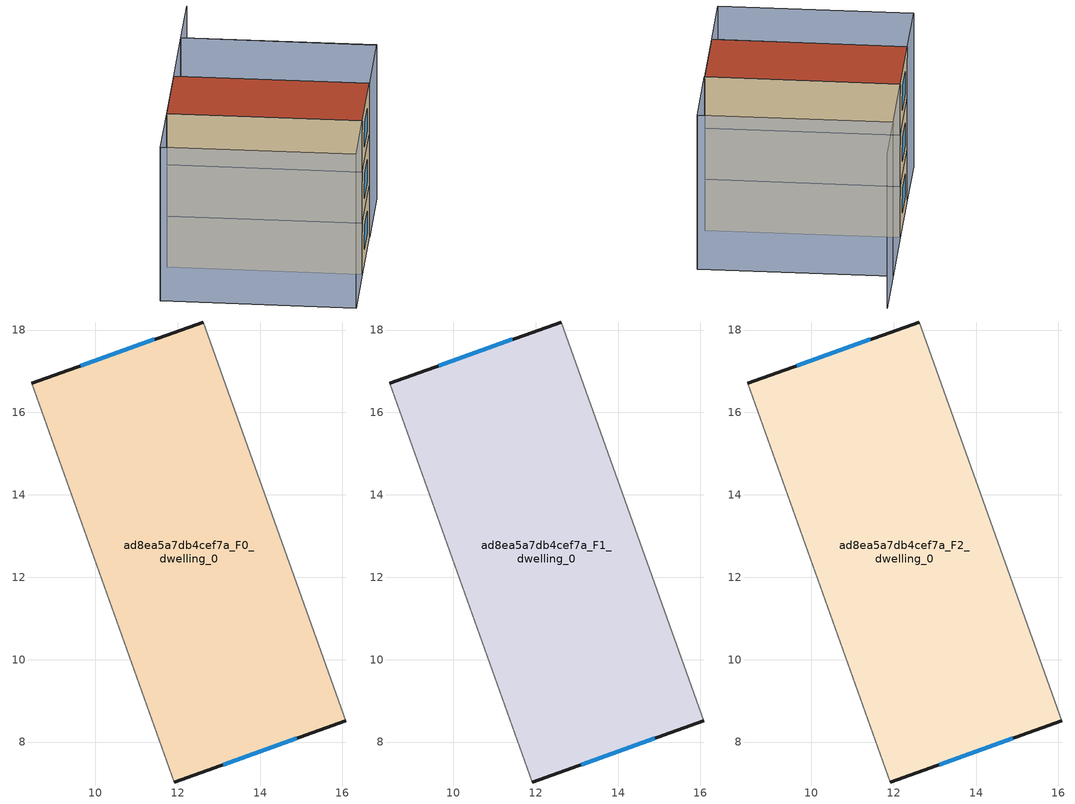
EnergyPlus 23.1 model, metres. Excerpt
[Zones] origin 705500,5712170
ad8ea5a7db4cef7a_F0_dwelling_0
 floor ground (EU_floor_Construction): 12.62,18.2 16.08,8.51 11.92,7.03 8.46,16.71 z0
 wall outside (EU_wall_Construction): 12.62,18.2 8.46,16.71 / 11.92,7.03 16.08,8.51 z0:3
 wall adiabatic (EU_wall_Construction): 16.08,8.51 12.62,18.2 / 8.46,16.71 11.92,7.03 z0:3
 window (EU_Window_Construction): 11.43,17.77 9.64,17.14 / 13.11,7.45 14.89,8.09 z0.85:2.15
ad8ea5a7db4cef7a_F1_dwelling_0
 floor to ad8ea5a7db4cef7a_F0_dwelling_0 (EU_floor_Construction): 12.62,18.2 16.08,8.51 11.92,7.03 8.46,16.71 z3
 wall outside (EU_wall_Construction): 12.62,18.2 8.46,16.71 / 11.92,7.03 16.08,8.51 z3:6
 wall adiabatic (EU_wall_Construction): 16.08,8.51 12.62,18.2 / 8.46,16.71 11.92,7.03 z3:6
 window (EU_Window_Construction): 11.43,17.77 9.64,17.14 / 13.11,7.45 14.89,8.09 z3.85:5.15
ad8ea5a7db4cef7a_F2_dwelling_0
 floor to ad8ea5a7db4cef7a_F1_dwelling_0 (EU_floor_Construction): 12.62,18.2 16.08,8.51 11.92,7.03 8.46,16.71 z6
 wall outside (EU_wall_Construction): 12.62,18.2 8.46,16.71 / 11.92,7.03 16.08,8.51 z6:9
 wall adiabatic (EU_wall_Construction): 16.08,8.51 12.62,18.2 / 8.46,16.71 11.92,7.03 z6:9
 window (EU_Window_Construction): 11.43,17.77 9.64,17.14 / 13.11,7.45 14.89,8.09 z6.85:8.15
 roof outside (EU_roof_Construction): 16.08,8.51 12.62,18.2 8.46,16.71 11.92,7.03 z9
shading: 8.22,5.71 4.75,15.39 / 4.75,15.39 8.46,16.72 / 8.46,16.72 11.92,7.03 / 11.92,7.03 8.22,5.71 / 16.08,8.5 12.62,18.2 / 12.62,18.2 16.87,19.72 / 16.87,19.72 20.33,10.02 / 20.33,10.02 16.08,8.5 / 20.33,10.02 16.87,19.7 / 16.87,19.7 20.4,20.96 z0:9
[Building]
EU S2 Campaign: North Axis=0; Terrain=City; Solar Distribution=FullExterior
[Site:Location]
London: Latitude=51.5; Longitude=-0.5; Time Zone=0; Elevation=25
[SizingPeriod:WeatherFileDays]
AnnualSizingPeriod: Begin Month=1; Begin Day of Month=1; End Month=12; End Day of Month=31; Day of Week for Start Day=Monday; Use Weather File Daylight Saving Period=No; Use Weather File Rain and Snow Indicators=No
[MATERIAL]
EU_InternalMass_Material: Roughness=MediumRough; Thickness=0.1; Conductivity=1; Density=1800; Specific Heat=900; Thermal Absorptance=0.9; Solar Absorptance=0.7; Visible Absorptance=0.7
[MATERIAL:NOMASS] Roughness=MediumRough; Thermal Absorptance=0.9; Solar Absorptance=0.7; Visible Absorptance=0.7
Name | Thermal Resistance
EU_wall_NoMass | 0.71061
EU_roof_NoMass | 2.41608
EU_floor_NoMass | 1.75078
[WINDOWMATERIAL:SIMPLEGLAZINGSYSTEM]
EU_Window_SimpleGlazing: UFactor=2.64892; Solar Heat Gain Coefficient=0.76; Visible Transmittance=0.76
[CONSTRUCTION]
EU_wall_Construction: EU_wall_NoMass
EU_roof_Construction: EU_roof_NoMass
EU_floor_Construction: EU_floor_NoMass
EU_Window_Construction: EU_Window_SimpleGlazing
EU_InternalMass_Construction: EU_InternalMass_Material
[ZONE] Type=1; Multiplier=1; Ceiling Height=autocalculate; Volume=136.141; Floor Area=autocalculate; Part of Total Floor Area=Yes
ad8ea5a7db4cef7a_F0_dwelling_0; ad8ea5a7db4cef7a_F1_dwelling_0; ad8ea5a7db4cef7a_F2_dwelling_0
[INTERNALMASS] Construction=EU_InternalMass_Construction; Surface Area=45.3802
Name | Zone or ZoneList
ad8ea5a7db4cef7a_F0_dwelling_0_EU_InternalMass | ad8ea5a7db4cef7a_F0_dwelling_0
ad8ea5a7db4cef7a_F1_dwelling_0_EU_InternalMass | ad8ea5a7db4cef7a_F1_dwelling_0
ad8ea5a7db4cef7a_F2_dwelling_0_EU_InternalMass | ad8ea5a7db4cef7a_F2_dwelling_0
[OTHEREQUIPMENT] Fuel Type=Electricity; Design Level Calculation Method=Watts/Area; Power per Zone Floor Area=1; Fraction Latent=0; Fraction Radiant=0; Fraction Lost=0; Carbon Dioxide Generation Rate=0; EndUse Subcategory=EU_Step8_InternalGains
Name | Zone or ZoneList or Space or SpaceList | Schedule
EU_Step8_InternalGain_ad8ea5a7db4cef7a_F0_dwelling_0_f000 | ad8ea5a7db4cef7a_F0_dwelling_0 | EU_Step8_GainSchedule_ad8ea5a7db4cef7a_F0_dwelling_0_f000
EU_Step8_InternalGain_ad8ea5a7db4cef7a_F1_dwelling_0_f000 | ad8ea5a7db4cef7a_F1_dwelling_0 | EU_Step8_GainSchedule_ad8ea5a7db4cef7a_F1_dwelling_0_f000
EU_Step8_InternalGain_ad8ea5a7db4cef7a_F2_dwelling_0_f000 | ad8ea5a7db4cef7a_F2_dwelling_0 | EU_Step8_GainSchedule_ad8ea5a7db4cef7a_F2_dwelling_0_f000
[ZONEVENTILATION:DESIGNFLOWRATE] Schedule=EU_AlwaysOn; Design Flow Rate Calculation Method=AirChanges/Hour; Air Changes per Hour=0.496673; Ventilation Type=Natural; Fan Pressure Rise=0; Fan Total Efficiency=1; Constant Term Coefficient=1; Temperature Term Coefficient=0; Velocity Term Coefficient=0; Velocity Squared Term Coefficient=0; Minimum Indoor Temperature=-100; Maximum Indoor Temperature=100; Delta Temperature=-100; Minimum Outdoor Temperature=-100; Maximum Outdoor Temperature=100; Maximum Wind Speed=40
Name | Zone or ZoneList or Space or SpaceList
EU_ConstantAir_ad8ea5a7db4cef7a_F0_dwelling_0 | ad8ea5a7db4cef7a_F0_dwelling_0
EU_ConstantAir_ad8ea5a7db4cef7a_F1_dwelling_0 | ad8ea5a7db4cef7a_F1_dwelling_0
EU_ConstantAir_ad8ea5a7db4cef7a_F2_dwelling_0 | ad8ea5a7db4cef7a_F2_dwelling_0
[HVACTEMPLATE:THERMOSTAT] Constant Heating Setpoint=20; Constant Cooling Setpoint=50
EU_HeatOnly_ad8ea5a7db4cef7a_F0_dwelling_0; EU_HeatOnly_ad8ea5a7db4cef7a_F1_dwelling_0; EU_HeatOnly_ad8ea5a7db4cef7a_F2_dwelling_0
[HVACTEMPLATE:ZONE:IDEALLOADSAIRSYSTEM] System Availability Schedule=EU_AlwaysOn; Maximum Heating Supply Air Temperature=50; Minimum Cooling Supply Air Temperature=13; Maximum Heating Supply Air Humidity Ratio=0.0156; Minimum Cooling Supply Air Humidity Ratio=0.0077; Heating Limit=NoLimit; Cooling Limit=NoLimit; Heating Availability Schedule=EU_AlwaysOn; Cooling Availability Schedule=EU_CoolingOff; Dehumidification Control Type=ConstantSensibleHeatRatio; Cooling Sensible Heat Ratio=0.7; Dehumidification Setpoint=60; Humidification Control Type=None; Humidification Setpoint=30; Outdoor Air Method=None; Outdoor Air Flow Rate per Person=0.00944; Outdoor Air Flow Rate per Zone Floor Area=0; Outdoor Air Flow Rate per Zone=0; Demand Controlled Ventilation Type=None; Outdoor Air Economizer Type=NoEconomizer; Heat Recovery Type=None; Sensible Heat Recovery Effectiveness=0.7; Latent Heat Recovery Effectiveness=0.65
Name | Template Thermostat
ad8ea5a7db4cef7a_F0_dwelling_0 | EU_HeatOnly_ad8ea5a7db4cef7a_F0_dwelling_0
ad8ea5a7db4cef7a_F1_dwelling_0 | EU_HeatOnly_ad8ea5a7db4cef7a_F1_dwelling_0
ad8ea5a7db4cef7a_F2_dwelling_0 | EU_HeatOnly_ad8ea5a7db4cef7a_F2_dwelling_0
[SIZING:ZONE] Zone Cooling Design Supply Air Temperature Input Method=SupplyAirTemperature; Zone Cooling Design Supply Air Temperature=13; Zone Heating Design Supply Air Temperature Input Method=SupplyAirTemperature; Zone Heating Design Supply Air Temperature=50; Zone Cooling Design Supply Air Humidity Ratio=0.008; Zone Heating Design Supply Air Humidity Ratio=0.008; Cooling Design Air Flow Method=DesignDay; Cooling Design Air Flow Rate=0; Cooling Minimum Air Flow per Zone Floor Area=0.000762; Cooling Minimum Air Flow=0; Cooling Minimum Air Flow Fraction=0.2; Heating Design Air Flow Method=DesignDay; Heating Design Air Flow Rate=0; Heating Maximum Air Flow per Zone Floor Area=0.002032; Heating Maximum Air Flow=0.141576; Heating Maximum Air Flow Fraction=0.3; Account for Dedicated Outdoor Air System=No; Dedicated Outdoor Air System Control Strategy=NeutralSupplyAir; Dedicated Outdoor Air Low Setpoint Temperature for Design=autosize; Dedicated Outdoor Air High Setpoint Temperature for Design=autosize; Zone Load Sizing Method=Sensible Load Only No Latent Load; Zone Latent Cooling Design Supply Air Humidity Ratio Input Method=HumidityRatioDifference; Zone Cooling Design Supply Air Humidity Ratio Difference=0.005; Zone Latent Heating Design Supply Air Humidity Ratio Input Method=HumidityRatioDifference; Zone Humidification Design Supply Air Humidity Ratio Difference=0.005
ad8ea5a7db4cef7a_F0_dwelling_0; ad8ea5a7db4cef7a_F1_dwelling_0; ad8ea5a7db4cef7a_F2_dwelling_0
[SCHEDULE:CONSTANT]
Name | Hourly Value
EU_AlwaysOn | 1
EU_CoolingOff | 0
[SCHEDULE:FILE] Column Number=1; Rows to Skip at Top=0; Number of Hours of Data=8760; Column Separator=Comma; Interpolate to Timestep=No; Minutes per Item=60; Adjust Schedule for Daylight Savings=Yes
Name | File
EU_Step8_GainSchedule_ad8ea5a7db4cef7a_F0_dwelling_0_f000 | ../../schedules/ad8ea5a7db4cef7a/ad8ea5a7db4cef7a_F0_dwelling_0_f000_gain.csv
EU_Step8_GainSchedule_ad8ea5a7db4cef7a_F1_dwelling_0_f000 | ../../schedules/ad8ea5a7db4cef7a/ad8ea5a7db4cef7a_F1_dwelling_0_f000_gain.csv
EU_Step8_GainSchedule_ad8ea5a7db4cef7a_F2_dwelling_0_f000 | ../../schedules/ad8ea5a7db4cef7a/ad8ea5a7db4cef7a_F2_dwelling_0_f000_gain.csv
